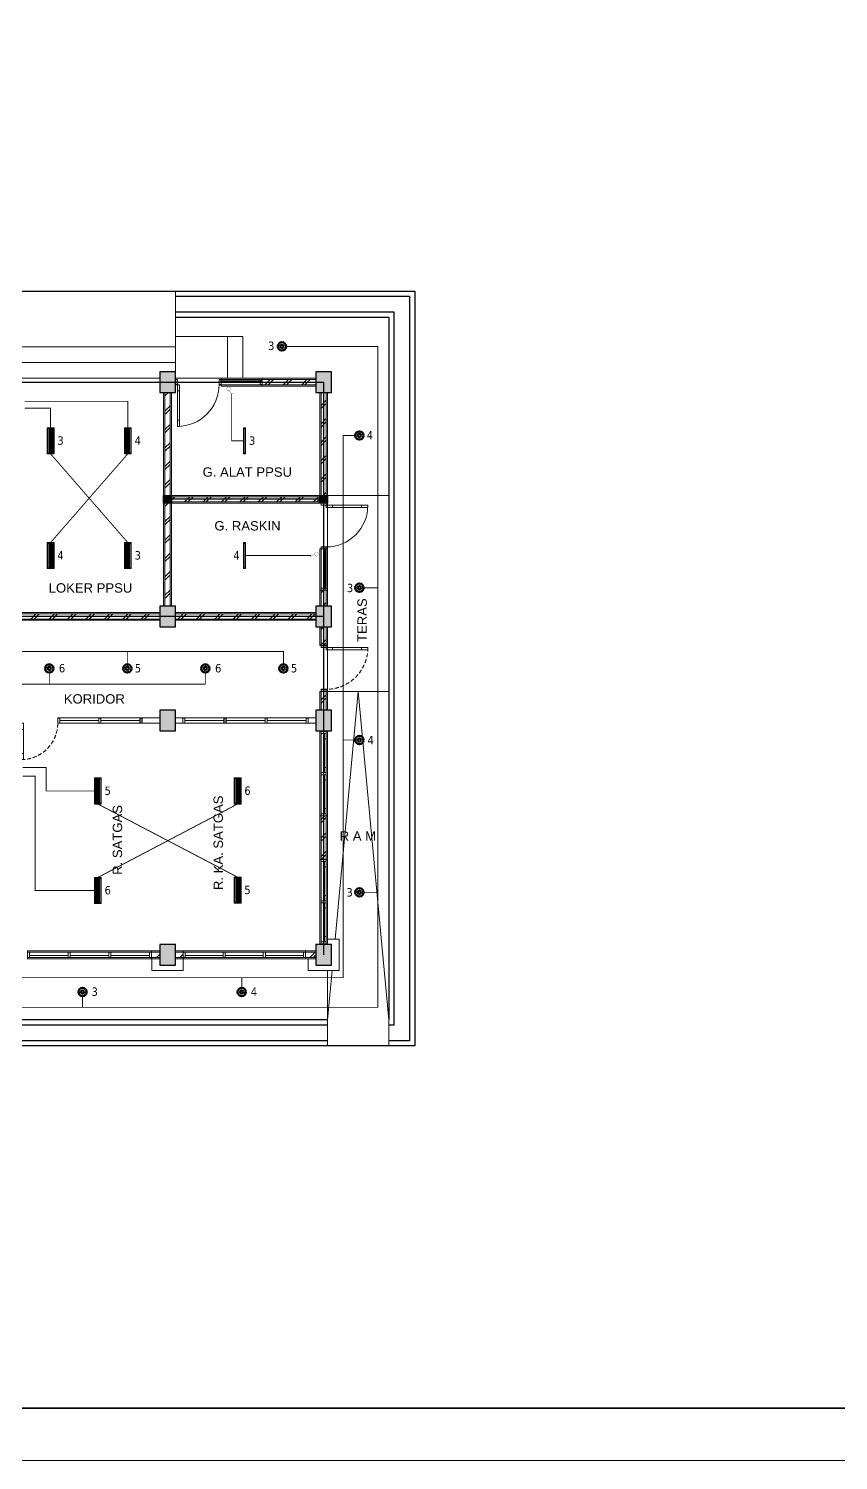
# Model space of a CAD drawing. Header units: millimetres. Extents: x -17012 to 17775, y -5570 to 5430.
# Drawn here: x -11824 to -8711, y -5570 to -70 of the extents above; entities that cross this region are included whole.
import ezdxf
from ezdxf.enums import TextEntityAlignment as Align

# ---------------------------------------------------------------- set-up
doc = ezdxf.new("R2010")
doc.units = ezdxf.units.MM
doc.linetypes.add('DASHED2', pattern=[0.375, 0.25, -0.125])
doc.linetypes.add('HIDDEN', pattern=[0.375, 0.25, -0.125])
for name, color, linetype, lineweight in [('ars', 11, 'Continuous', 5), ('dinding', 5, 'Continuous', 15), ('GRS KOP', 1, 'Continuous', 35), ('HACH', 252, 'Continuous', 0), ('kabel', 1, 'Continuous', 50), ('KOLOM', 1, 'Continuous', 30), ('kop', 7, 'Continuous', 20), ('kus', 63, 'Continuous', 15), ('KUSEN', 30, 'Continuous', 15), ('LAMPU-LISTRIK', 22, 'Continuous', 0), ('lan', 7, 'Continuous', 15), ('not', 7, 'Continuous', 20), ('Notasi', 2, 'Continuous', 20), ('PARTISI', 190, 'Continuous', 9), ('sol kol', 8, 'Continuous', 0)]:
    doc.layers.add(name, color=color, linetype=linetype, lineweight=lineweight)
doc.layers.add('as', color=1, linetype='Continuous', plot=False)
doc.layers.add('D1', color=1, linetype='Continuous')
doc.layers.add('potongan', color=210, linetype='Continuous')
doc.styles.add('BARU', font='complex.shx')
doc.styles.get("Standard").update_dxf_attribs({"font": 'arial.ttf'})
doc.styles.add('tahoma', font='tahoma.ttf')
pattern_1 = [(45, (-13189.706, -4278.213), (-35.35534, 35.35534), []), (45, (-13177.206, -4278.213), (-35.35534, 35.35534), [])]
pattern_2 = [(45, (-13389.706, -4278.213), (-35.35534, 35.35534), []), (45, (-13377.206, -4278.213), (-35.35534, 35.35534), [])]

# ---------------------------------------------------------------- blocks, each defined once
blk = doc.blocks.new('NOTASI RUANG')
at = {"layer": 'not'}
for height, p in [(0.26, (-0.011, 0.3)), (0.175, (-0.009, -0.017))]:
    blk.add_attdef('RUANG', text='', height=height, dxfattribs=at).set_placement(p, align=Align.MIDDLE_CENTER)
blk = doc.blocks.new('KP')
at = {"layer": 'KOLOM'}
blk.add_lwpolyline([(0.075, -0.075), (-0.075, -0.075), (-0.075, 0.075), (0.075, 0.075), (0.075, -0.075)], dxfattribs=at)
blk = doc.blocks.new('K1')
at = {"layer": 'KOLOM'}
blk.add_lwpolyline([(0.2, 0.15), (-0.2, 0.15), (-0.2, -0.15), (0.2, -0.15), (0.2, 0.15)], dxfattribs=at)
blk = doc.blocks.new('P 80')
at = {"linetype": 'HIDDEN', "ltscale": 0.3}
blk.add_lwpolyline([(-0.84, 0.1, -0.414214), (-0.04, 0.9, -1.303225)], format="xyb", dxfattribs=at)
for points in [[(-0.04, 0.9), (-0.08, 0.9), (-0.08, 0.78), (-0.04, 0.78)], [(-0.04, 0.78), (-0.08, 0.78), (-0.08, 0.22), (-0.04, 0.22)], [(-0.835, 0.06), (-0.84, 0.06), (-0.84, 0.061), (-0.84, 0.1), (-0.88, 0.1), (-0.88, 0), (-0.84, 0), (-0.84, 0.056), (-0.835, 0.058)], [(-0.842, 0.002), (-0.878, 0.002), (-0.878, 0.098), (-0.842, 0.098)], [(-0.04, 0.1), (-0.08, 0.1), (-0.08, 0.22), (-0.04, 0.22)], [(-0.045, 0.06), (-0.04, 0.06), (-0.04, 0.061), (-0.04, 0.1), (0, 0.1), (0, 0), (-0.04, 0), (-0.04, 0.056), (-0.045, 0.058)], [(-0.038, 0.002), (-0.002, 0.002), (-0.002, 0.098), (-0.038, 0.098)]]:
    blk.add_lwpolyline(points, close=True)
blk = doc.blocks.new('P 70')
at = {"linetype": 'HIDDEN', "ltscale": 0.3}
blk.add_lwpolyline([(-0.74, 0.1, -0.414214), (-0.04, 0.8, -1.303225)], format="xyb", dxfattribs=at)
for points in [[(-0.04, 0.8), (-0.08, 0.8), (-0.08, 0.68), (-0.04, 0.68)], [(-0.04, 0.68), (-0.08, 0.68), (-0.08, 0.22), (-0.04, 0.22)], [(-0.735, 0.06), (-0.74, 0.06), (-0.74, 0.061), (-0.74, 0.1), (-0.78, 0.1), (-0.78, 0), (-0.74, 0), (-0.74, 0.056), (-0.735, 0.058)], [(-0.742, 0.002), (-0.778, 0.002), (-0.778, 0.098), (-0.742, 0.098)], [(-0.04, 0.1), (-0.08, 0.1), (-0.08, 0.22), (-0.04, 0.22)], [(-0.045, 0.06), (-0.04, 0.06), (-0.04, 0.061), (-0.04, 0.1), (0, 0.1), (0, 0), (-0.04, 0), (-0.04, 0.056), (-0.045, 0.058)], [(-0.038, 0.002), (-0.002, 0.002), (-0.002, 0.098), (-0.038, 0.098)]]:
    blk.add_lwpolyline(points, close=True)
blk = doc.blocks.new('TL')
at = {"layer": 'LAMPU-LISTRIK', "color": 60, "ltscale": 2}
for p, q in [((2018540, -298573), (2018540, -298677)), ((2018540, -298573), (2018552, -298573)), ((2018552, -298573), (2018552, -298656)), ((2018563, -298601), (2018552, -298601)), ((2018563, -298604), (2018552, -298604)), ((2018563, -298622), (2018552, -298622)), ((2018563, -298624), (2018552, -298624)), ((2018563, -298597), (2018563, -298629)), ((2019512, -298590), (2018570, -298590)), ((2019512, -298635), (2018570, -298635)), ((2018572, -298590), (2018572, -298635)), ((2019511, -298590), (2019511, -298635)), ((2019519, -298597), (2019519, -298629)), ((2019519, -298601), (2019531, -298601)), ((2019519, -298604), (2019531, -298604)), ((2019519, -298622), (2019531, -298622)), ((2019519, -298624), (2019531, -298624)), ((2019542, -298573), (2019531, -298573)), ((2019531, -298573), (2019531, -298656)), ((2019542, -298573), (2019542, -298677)), ((2018552, -298656), (2018540, -298656)), ((2018540, -298677), (2018540, -298734)), ((2019542, -298677), (2018540, -298677)), ((2019542, -298688), (2018540, -298688)), ((2019542, -298723), (2018540, -298723)), ((2018540, -298838), (2018540, -298734)), ((2019542, -298734), (2018540, -298734)), ((2018552, -298755), (2018540, -298755)), ((2018540, -298838), (2018552, -298838)), ((2019538, -298656), (2018546, -298656)), ((2018552, -298838), (2018552, -298755)), ((2018563, -298787), (2018552, -298787)), ((2018563, -298790), (2018552, -298790)), ((2018563, -298807), (2018552, -298807)), ((2018563, -298810), (2018552, -298810)), ((2018563, -298814), (2018563, -298782)), ((2019512, -298776), (2018570, -298776)), ((2019512, -298821), (2018570, -298821)), ((2018572, -298821), (2018572, -298776)), ((2019511, -298821), (2019511, -298776)), ((2019519, -298814), (2019519, -298782)), ((2019519, -298787), (2019531, -298787)), ((2019519, -298790), (2019531, -298790)), ((2019519, -298807), (2019531, -298807)), ((2019519, -298810), (2019531, -298810)), ((2019531, -298656), (2019542, -298656)), ((2019531, -298838), (2019531, -298755)), ((2019531, -298755), (2019542, -298755)), ((2019542, -298838), (2019531, -298838)), ((2019542, -298677), (2019542, -298734)), ((2019542, -298838), (2019542, -298734))]:
    blk.add_line(p, q, dxfattribs=at)
at = {"layer": 'LAMPU-LISTRIK', "color": 60}
for p, q in [((2018552, -298573), (2019531, -298573)), ((2018552, -298755), (2019531, -298755)), ((2018552, -298838), (2019531, -298838))]:
    blk.add_line(p, q, dxfattribs=at)
at = {"layer": 'LAMPU-LISTRIK', "color": 60, "ltscale": 2}
for centre, start, end in [((2018570, -298597), 90, 180), ((2018570, -298629), 180, 270), ((2019512, -298597), 0, 90), ((2019512, -298629), 270, 0), ((2018570, -298782), 90, 180), ((2018570, -298814), 180, 270), ((2019512, -298782), 0, 90), ((2019512, -298814), 270, 0)]:
    blk.add_arc(centre, 6.78, start, end, dxfattribs=at)
blk = doc.blocks.new('RV2')
at = {"layer": 'kabel', "color": 2, "linetype": 'Continuous'}
for radius in [15.9, 6.34]:
    blk.add_circle((936836.5, 350587.4), radius, dxfattribs=at)
blk = doc.blocks.new('GEH')
at = {"layer": 'D1', "color": 60, "const_width": 8.16}
for points in [[(2070636, -300082), (2070659, -299965)], [(2070659, -299965), (2070712, -299965)]]:
    blk.add_lwpolyline(points, dxfattribs=at)
at = {"layer": 'D1', "color": 60, "const_width": 6.12}
for points in [[(2070579, -300138, -0.991808), (2070694, -300139)], [(2070579, -300139, 0.991808), (2070694, -300138)]]:
    blk.add_lwpolyline(points, format="xyb", dxfattribs=at)
blk = doc.blocks.new('RVG2E')
at = {"layer": 'LAMPU-LISTRIK', "color": 60, "ltscale": 2}
for p, q in [((916780.2, 336533.6), (916780.2, 336525.3)), ((916780.2, 336533.6), (916781.4, 336533.6)), ((916781.4, 336525.3), (916780.2, 336525.3)), ((916781.4, 336533.6), (916781.4, 336525.3)), ((916782.6, 336530.8), (916781.4, 336530.8)), ((916782.6, 336530.5), (916781.4, 336530.5)), ((916782.6, 336528.8), (916781.4, 336528.8)), ((916782.6, 336528.5), (916781.4, 336528.5)), ((916782.6, 336531.2), (916782.6, 336528.1)), ((916783.2, 336531.9), (916877.4, 336531.9)), ((916783.2, 336527.4), (916877.4, 336527.4)), ((916783.4, 336531.9), (916783.4, 336527.4)), ((916877.3, 336531.9), (916877.3, 336527.4)), ((916878.1, 336531.2), (916878.1, 336528.1)), ((916878.1, 336530.8), (916879.3, 336530.8)), ((916878.1, 336530.5), (916879.3, 336530.5)), ((916878.1, 336528.8), (916879.3, 336528.8)), ((916878.1, 336528.5), (916879.3, 336528.5)), ((916879.3, 336533.6), (916879.3, 336525.3)), ((916880.4, 336533.6), (916879.3, 336533.6)), ((916879.3, 336525.3), (916880.4, 336525.3)), ((916880.4, 336533.6), (916880.4, 336525.3))]:
    blk.add_line(p, q, dxfattribs=at)
at = {"layer": 'LAMPU-LISTRIK', "color": 60}
for p, q in [((916879.3, 336533.6), (916781.4, 336533.6)), ((916879.3, 336525.3), (916781.4, 336525.3))]:
    blk.add_line(p, q, dxfattribs=at)
at = {"layer": 'LAMPU-LISTRIK', "color": 60, "ltscale": 2}
for centre, major_axis, start_param, end_param in [((916783.2, 336531.2), (-0.479, 0.479), -0.785398, 0.785398), ((916783.2, 336528.1), (-0.479, 0.479), 0.785398, 2.356194), ((916877.4, 336531.2), (0.479, 0.479), 5.497787, 7.068583), ((916877.4, 336528.1), (0.479, 0.479), 3.926991, 5.497787)]:
    blk.add_ellipse(centre, major_axis=major_axis, ratio=1, start_param=start_param, end_param=end_param, dxfattribs=at)
blk = doc.blocks.new('kop')
at = {"layer": 'GRS KOP'}
blk.add_lwpolyline([(1, 54), (83, 54), (83, 1), (1, 1)], close=True, dxfattribs=at)
at = {"layer": 'kop', "color": 7}
blk.add_line((0, 0), (84, 0), dxfattribs=at)
at = {"layer": 'kop', "style": 'BARU', "flags": 4}
for p, height in [((73.8, 5.4), 0.35), ((80.303, 5.382), 0.25), ((73.8, 4.9), 0.35), ((80.303, 4.882), 0.25), ((73.8, 4.4), 0.35), ((80.303, 4.382), 0.25)]:
    blk.add_attdef('-', p, '', height=height, dxfattribs=at)
at = {"layer": 'kop', "flags": 4}
for tag, p in [('AR-00', (78.057, 2.648)), ('00', (81.238, 2.647))]:
    blk.add_attdef(tag, text='', height=0.35, dxfattribs=at).set_placement(p, align=Align.MIDDLE)

msp = doc.modelspace()

# ---------------------------------------------------------------- hatches: boundary and pattern name
at = {"layer": 'ars'}
h = msp.add_hatch(dxfattribs=at)
h.set_pattern_fill('TEMBOK', color=256, scale=50)
h.set_pattern_definition(pattern_1)
h.paths.add_polyline_path([(-10719.7, -1438.2), (-10925.7, -1438.2), (-10925.7, -1418.2), (-10719.7, -1418.2)])
h = msp.add_hatch(dxfattribs=at)
h.set_pattern_fill('TEMBOK', color=256, scale=50)
h.set_pattern_definition(pattern_1)
h.paths.add_polyline_path([(-11279.7, -2288.2), (-11279.7, -1468.2), (-11299.7, -1468.2), (-11299.7, -2288.2)])
h = msp.add_hatch(dxfattribs=at)
h.set_pattern_fill('TEMBOK', color=256, scale=50)
h.set_pattern_definition(pattern_2)
h.paths.add_polyline_path([(-10679.7, -1468.2), (-10679.7, -1863.2), (-10699.7, -1863.2), (-10699.7, -1468.2)])
h = msp.add_hatch(dxfattribs=at)
h.set_pattern_fill('TEMBOK', color=256, scale=50)
h.set_pattern_definition(pattern_1)
h.paths.add_polyline_path([(-10704.7, -1868.2), (-11274.7, -1868.2), (-11274.7, -1888.2), (-10704.7, -1888.2)])
h = msp.add_hatch(dxfattribs=at)
h.set_pattern_fill('TEMBOK', color=256, scale=50)
h.set_pattern_definition(pattern_2)
h.paths.add_polyline_path([(-10679.7, -2227.2), (-10679.7, -2288.2), (-10699.7, -2288.2), (-10699.7, -2227.2)])
h = msp.add_hatch(dxfattribs=at)
h.set_pattern_fill('TEMBOK', color=256, scale=50)
h.set_pattern_definition(pattern_1)
h.paths.add_polyline_path([(-11319.7, -2338.2), (-11859.7, -2338.2), (-11859.7, -2318.2), (-11319.7, -2318.2)])
h = msp.add_hatch(dxfattribs=at)
h.set_pattern_fill('TEMBOK', color=256, scale=50)
h.set_pattern_definition(pattern_1)
h.paths.add_polyline_path([(-10719.7, -2318.2), (-11259.7, -2318.2), (-11259.7, -2338.2), (-10719.7, -2338.2)])
h = msp.add_hatch(dxfattribs=at)
h.set_pattern_fill('TEMBOK', color=256, scale=50)
h.set_pattern_definition(pattern_2)
h.paths.add_polyline_path([(-10699.7, -2440.2), (-10699.7, -2368.2), (-10679.7, -2368.2), (-10679.7, -2440.2)])
h = msp.add_hatch(dxfattribs=at)
h.set_pattern_fill('TEMBOK', color=256, scale=50)
h.set_pattern_definition(pattern_2)
h.paths.add_polyline_path([(-10699.7, -2616.2), (-10699.7, -2688.2), (-10679.7, -2688.2), (-10679.7, -2616.2)])
h = msp.add_hatch(dxfattribs=at)
h.set_pattern_fill('TEMBOK', color=256, scale=50)
h.set_pattern_definition([(45, (-11189.706, -3952.213), (-35.3553, 35.3553), []), (45, (-11177.206, -3952.213), (-35.3553, 35.3553), [])])
h.paths.add_polyline_path([(-10679.7, -3094.2), (-10679.7, -3262.2), (-10699.7, -3262.2), (-10699.7, -3094.2)])
h = msp.add_hatch(dxfattribs=at)
h.set_pattern_fill('TEMBOK', color=256, scale=50)
h.set_pattern_definition([(45, (-12203.294, -3943.213), (-35.3553, 35.3553), []), (45, (-12190.794, -3943.213), (-35.3553, 35.3553), [])])
h.paths.add_polyline_path([(-11319.7, -3618.2), (-11349.7, -3618.2), (-11349.7, -3638.2), (-11319.7, -3638.2)])
h = msp.add_hatch(dxfattribs=at)
h.set_pattern_fill('TEMBOK', color=256, scale=50)
h.set_pattern_definition([(45, (-12113.294, -3943.213), (-35.3553, 35.3553), []), (45, (-12100.794, -3943.213), (-35.3553, 35.3553), [])])
h.paths.add_polyline_path([(-11229.7, -3618.2), (-11259.7, -3618.2), (-11259.7, -3638.2), (-11229.7, -3638.2)])
h = msp.add_hatch(dxfattribs=at)
h.set_pattern_fill('TEMBOK', color=256, scale=50)
h.set_pattern_definition([(45, (-11613.294, -3943.213), (-35.3553, 35.3553), []), (45, (-11600.794, -3943.213), (-35.3553, 35.3553), [])])
h.paths.add_polyline_path([(-10719.7, -3618.2), (-10759.7, -3618.2), (-10759.7, -3638.2), (-10719.7, -3638.2)])
at = {"layer": 'sol kol'}
for points in [[(-11319.7, -1388.2), (-11319.7, -1468.2), (-11259.7, -1468.2), (-11259.7, -1388.2)], [(-10719.7, -1388.2), (-10719.7, -1468.2), (-10659.7, -1468.2), (-10659.7, -1388.2)], [(-11304.7, -1863.2), (-11274.7, -1863.2), (-11274.7, -1893.2), (-11304.7, -1893.2)], [(-10704.7, -1863.2), (-10674.7, -1863.2), (-10674.7, -1893.2), (-10704.7, -1893.2)], [(-11319.7, -2288.2), (-11319.7, -2368.2), (-11259.7, -2368.2), (-11259.7, -2288.2)], [(-10719.7, -2288.2), (-10719.7, -2368.2), (-10659.7, -2368.2), (-10659.7, -2288.2)], [(-11319.7, -2688.2), (-11319.7, -2768.2), (-11259.7, -2768.2), (-11259.7, -2688.2)], [(-10719.7, -2688.2), (-10719.7, -2768.2), (-10659.7, -2768.2), (-10659.7, -2688.2)], [(-11319.7, -3588.2), (-11319.7, -3668.2), (-11259.7, -3668.2), (-11259.7, -3588.2)], [(-10719.7, -3588.2), (-10719.7, -3668.2), (-10659.7, -3668.2), (-10659.7, -3588.2)]]:
    msp.add_hatch(color=256, dxfattribs=at).paths.add_polyline_path(points)

# ---------------------------------------------------------------- linework, layer by layer
for p, q in [((-15639.7, -1078.2), (-10339.7, -1078.2)), ((-11259.7, -1098.2), (-10359.7, -1098.2)), ((-10359.7, -1098.2), (-10359.7, -3958.2)), ((-10339.7, -1078.2), (-10339.7, -3978.2)), ((-11259.7, -1158.2), (-10419.7, -1158.2)), ((-11259.7, -1178.2), (-10439.7, -1178.2)), ((-10439.7, -1178.2), (-10439.7, -3878.2)), ((-10419.7, -1158.2), (-10419.7, -3898.2)), ((-10674.7, -3878.2), (-12439.7, -3878.2)), ((-10674.7, -3898.2), (-12419.7, -3898.2)), ((-10419.7, -3898.2), (-10439.7, -3898.2)), ((-10674.7, -3958.2), (-12359.7, -3958.2)), ((-10359.7, -3958.2), (-10439.7, -3958.2)), ((-10339.7, -3978.2), (-12339.7, -3978.2))]:
    msp.add_line(p, q)
at = {"layer": 'ars'}
for points in [[(-10719.7, -1438.2), (-10925.7, -1438.2), (-10925.7, -1418.2), (-10719.7, -1418.2)], [(-11279.7, -2288.2), (-11279.7, -1468.2), (-11299.7, -1468.2), (-11299.7, -2288.2)], [(-10679.7, -1468.2), (-10679.7, -1863.2), (-10699.7, -1863.2), (-10699.7, -1468.2)], [(-10704.7, -1868.2), (-11274.7, -1868.2), (-11274.7, -1888.2), (-10704.7, -1888.2)], [(-10679.7, -2227.2), (-10679.7, -2288.2), (-10699.7, -2288.2), (-10699.7, -2227.2)], [(-11319.7, -2338.2), (-11859.7, -2338.2), (-11859.7, -2318.2), (-11319.7, -2318.2)], [(-10719.7, -2318.2), (-11259.7, -2318.2), (-11259.7, -2338.2), (-10719.7, -2338.2)], [(-10699.7, -2440.2), (-10699.7, -2368.2), (-10679.7, -2368.2), (-10679.7, -2440.2)], [(-10699.7, -2616.2), (-10699.7, -2688.2), (-10679.7, -2688.2), (-10679.7, -2616.2)], [(-10679.7, -3094.2), (-10679.7, -3262.2), (-10699.7, -3262.2), (-10699.7, -3094.2)], [(-11319.7, -3618.2), (-11351.7, -3618.2), (-11351.7, -3638.2), (-11319.7, -3638.2)], [(-11229.7, -3618.2), (-11259.7, -3618.2), (-11259.7, -3638.2), (-11229.7, -3638.2)], [(-10719.7, -3618.2), (-10759.7, -3618.2), (-10759.7, -3638.2), (-10719.7, -3638.2)]]:
    msp.add_lwpolyline(points, close=True, dxfattribs=at)
at = {"layer": 'as'}
for points in [[(-11889.7, -1428.2), (-10689.7, -1428.2), (-10689.7, -3628.2)], [(-10689.7, -1878.2), (-11289.7, -1878.2)], [(-10689.7, -2328.2), (-11889.7, -2328.2)]]:
    msp.add_lwpolyline(points, dxfattribs=at)
at = {"layer": 'dinding'}
for points in [[(-10719.7, -1443.2), (-10925.7, -1443.2), (-10925.7, -1413.2), (-10719.7, -1413.2)], [(-11274.7, -2288.2), (-11274.7, -1468.2), (-11304.7, -1468.2), (-11304.7, -2288.2)], [(-10674.7, -1468.2), (-10674.7, -1863.2), (-10704.7, -1863.2), (-10704.7, -1468.2)], [(-10704.7, -1863.2), (-11274.7, -1863.2), (-11274.7, -1893.2), (-10704.7, -1893.2)], [(-10674.7, -2227.2), (-10674.7, -2288.2), (-10704.7, -2288.2), (-10704.7, -2227.2)], [(-11319.7, -2343.2), (-11859.7, -2343.2), (-11859.7, -2313.2), (-11319.7, -2313.2)], [(-10719.7, -2313.2), (-11259.7, -2313.2), (-11259.7, -2343.2), (-10719.7, -2343.2)], [(-10704.7, -2440.2), (-10704.7, -2368.2), (-10674.7, -2368.2), (-10674.7, -2440.2)], [(-10704.7, -2616.2), (-10704.7, -2688.2), (-10674.7, -2688.2), (-10674.7, -2616.2)], [(-10674.7, -3094.2), (-10674.7, -3262.2), (-10704.7, -3262.2), (-10704.7, -3094.2)], [(-11319.7, -3613.2), (-11351.7, -3613.2), (-11351.7, -3643.2), (-11319.7, -3643.2)], [(-11229.7, -3613.2), (-11259.7, -3613.2), (-11259.7, -3643.2), (-11229.7, -3643.2)], [(-10719.7, -3613.2), (-10759.7, -3613.2), (-10759.7, -3643.2), (-10719.7, -3643.2)]]:
    msp.add_lwpolyline(points, close=True, dxfattribs=at)
at = {"layer": 'HACH', "color": 6, "linetype": 'DASHED2', "ltscale": 90, "const_width": 3.5}
for points in [[(-13441.9, -3328.2), (-13389.8, -3328.2, -0.414214), (-13388.8, -3329.2), (-13388.8, -4148.2, 0.414214), (-13387.8, -4149.2), (-12546.3, -4149.2, 0.414214), (-12545.3, -4148.2), (-12545.3, -3830.8, -0.414214), (-12544.3, -3829.8), (-10481.4, -3829.8), (-10481.4, -1292.2, 0.414214), (-10482.4, -1291.2), (-10834.1, -1291.2)], [(-10568, -1633.2), (-10614.8, -1633.2), (-10614.8, -3715.9), (-12566.1, -3715.9, 0.414214), (-12567.1, -3716.9), (-12567.1, -3964.2), (-13372.1, -3964.2, -0.414214), (-13373.1, -3963.2), (-13373.1, -3316.8, 0.414214), (-13374.1, -3315.8), (-13441.9, -3315.8)], [(-13441.9, -3240.9), (-13353.5, -3240.9, 0.414214), (-13352.5, -3239.9), (-13352.5, -2464.3, -0.414214), (-13351.5, -2463.3), (-10843.8, -2463.3), (-10843.8, -2512.3)], [(-11144.3, -2544.1), (-11144.3, -2588.5), (-13338.2, -2588.5, 0.414214), (-13339.2, -2589.5), (-13339.2, -3253.9), (-13441.9, -3253.9)]]:
    msp.add_lwpolyline(points, format="xyb", dxfattribs=at)
for points in [[(-11043.4, -1473.6), (-11043.4, -1653.6), (-10997.8, -1653.6)], [(-11839.4, -1502), (-11442.5, -1502), (-11442.5, -1603.6)], [(-11839.4, -1527.9), (-11739.3, -1527.9), (-11739.3, -1603.6)], [(-11739.3, -1703.7), (-11442.5, -2044.4)], [(-11739.3, -2044.4), (-11442.5, -1703.7)], [(-10989.5, -2094.5), (-10739.3, -2094.5)], [(-10536.2, -2218.2), (-10481.4, -2218.2)], [(-11444.4, -2512.3), (-11444.4, -2463.3)], [(-11744.1, -2544.1), (-11744.1, -2588.5)], [(-10568, -2803.1), (-10614.8, -2803.1)], [(-11846.6, -2908.6), (-11756.5, -2908.6), (-11756.5, -2998.8), (-11571, -2998.8)], [(-11846.6, -2941.6), (-11798.6, -2941.6), (-11798.6, -3381.1), (-11571, -3381.1)], [(-11557.7, -3048.9), (-11020.5, -3329.8)], [(-11020.5, -3048.9), (-11557.7, -3331)], [(-10536.2, -3388.1), (-10481.4, -3388.1)], [(-11004.3, -3755.1), (-11004.3, -3715.9)], [(-11616.5, -3786.9), (-11616.5, -3829.8)]]:
    msp.add_lwpolyline(points, dxfattribs=at)
at = {"layer": 'kus'}
for p, q in [((-10933.7, -1418.2), (-11083.7, -1418.2)), ((-10933.7, -1422.6), (-10933.7, -1418.2)), ((-10933.7, -1418.2), (-10925.7, -1418.2)), ((-10933.4, -1422.6), (-10933.7, -1422.6)), ((-10933.7, -1438.2), (-10933.7, -1424.8)), ((-10933.7, -1424.8), (-10933.4, -1424.8)), ((-10933.4, -1423.1), (-10933.4, -1422.6)), ((-10933.1, -1423.1), (-10933.4, -1423.1)), ((-10933.4, -1424.8), (-10933.4, -1424.3)), ((-10933.4, -1424.3), (-10933.1, -1424.3)), ((-10933.3, -1418.6), (-10926.1, -1418.6)), ((-10933.3, -1422.2), (-10933.3, -1418.6)), ((-10930.3, -1422.2), (-10933.3, -1422.2)), ((-10933.3, -1437.8), (-10933.3, -1425.2)), ((-10933.3, -1425.2), (-10930.3, -1425.2)), ((-10932.7, -1422.6), (-10933.1, -1423.1)), ((-10933.1, -1424.3), (-10932.7, -1424.8)), ((-10930.7, -1422.6), (-10932.7, -1422.6)), ((-10932.7, -1424.8), (-10930.7, -1424.8)), ((-10930.7, -1424.8), (-10930.7, -1422.6)), ((-10930.3, -1425.2), (-10930.3, -1422.2)), ((-10926.1, -1418.6), (-10926.1, -1437.8)), ((-10933.7, -1438.2), (-11083.7, -1438.2)), ((-10925.7, -1438.2), (-10933.7, -1438.2)), ((-10926.1, -1437.8), (-10933.3, -1437.8)), ((-10699.7, -2219.2), (-10699.7, -2069.2)), ((-10679.7, -2219.2), (-10679.7, -2069.2)), ((-11553.7, -2718.2), (-11703.7, -2718.2)), ((-11553.7, -2738.2), (-11703.7, -2738.2)), ((-11395.7, -2718.2), (-11545.7, -2718.2)), ((-11395.7, -2738.2), (-11545.7, -2738.2)), ((-11222.7, -2718.2), (-11072.7, -2718.2)), ((-11222.7, -2738.2), (-11072.7, -2738.2)), ((-11064.7, -2718.2), (-10914.7, -2718.2)), ((-11064.7, -2738.2), (-10914.7, -2738.2)), ((-10906.7, -2718.2), (-10756.7, -2718.2)), ((-10906.7, -2738.2), (-10756.7, -2738.2)), ((-10699.7, -2928.2), (-10699.7, -2778.2)), ((-10686.7, -2928.2), (-10686.7, -2778.2)), ((-10686.7, -2798.2), (-10679.7, -2798.2)), ((-10679.7, -2928.2), (-10679.7, -2778.2)), ((-10686.7, -2908.2), (-10679.7, -2908.2)), ((-10699.7, -3086.2), (-10699.7, -2936.2)), ((-10686.7, -3086.2), (-10686.7, -2936.2)), ((-10686.7, -2956.2), (-10679.7, -2956.2)), ((-10679.7, -3086.2), (-10679.7, -2936.2)), ((-10686.7, -3066.2), (-10679.7, -3066.2)), ((-10699.7, -3270.2), (-10699.7, -3420.2)), ((-10686.7, -3270.2), (-10686.7, -3420.2)), ((-10686.7, -3290.2), (-10679.7, -3290.2)), ((-10679.7, -3270.2), (-10679.7, -3420.2)), ((-10686.7, -3400.2), (-10679.7, -3400.2)), ((-10699.7, -3428.2), (-10699.7, -3578.2)), ((-10686.7, -3428.2), (-10686.7, -3578.2)), ((-10686.7, -3448.2), (-10679.7, -3448.2)), ((-10679.7, -3428.2), (-10679.7, -3578.2)), ((-10686.7, -3558.2), (-10679.7, -3558.2)), ((-11075.7, -3618.2), (-11221.7, -3618.2)), ((-10921.7, -3618.2), (-11067.7, -3618.2)), ((-10767.7, -3618.2), (-10913.7, -3618.2)), ((-11671.7, -3631.2), (-11819.7, -3631.2)), ((-11515.7, -3631.2), (-11663.7, -3631.2)), ((-11359.7, -3631.2), (-11507.7, -3631.2)), ((-11075.7, -3631.2), (-11221.7, -3631.2)), ((-11075.7, -3638.2), (-11221.7, -3638.2)), ((-10921.7, -3638.2), (-11067.7, -3638.2)), ((-10767.7, -3638.2), (-10913.7, -3638.2))]:
    msp.add_line(p, q, dxfattribs=at)
at = {"layer": 'kus', "linetype": 'HIDDEN'}
for p, q in [((-11553.7, -2728.2), (-11703.7, -2728.2)), ((-11395.7, -2728.2), (-11545.7, -2728.2)), ((-11222.7, -2728.2), (-11072.7, -2728.2)), ((-11064.7, -2728.2), (-10914.7, -2728.2)), ((-10906.7, -2728.2), (-10756.7, -2728.2)), ((-10921.7, -3631.2), (-11067.7, -3631.2)), ((-10767.7, -3631.2), (-10913.7, -3631.2))]:
    msp.add_line(p, q, dxfattribs=at)
at = {"layer": 'kus'}
for points in [[(-11250.7, -1430.2), (-11251.7, -1430.2), (-11251.7, -1430.5), (-11251.7, -1438.2), (-11259.7, -1438.2), (-11259.7, -1418.2), (-11251.7, -1418.2), (-11251.7, -1429.5), (-11250.7, -1429.9)], [(-11252.1, -1418.6), (-11259.3, -1418.6), (-11259.3, -1437.8), (-11252.1, -1437.8)], [(-11092.7, -1430.2), (-11091.7, -1430.2), (-11091.7, -1430.5), (-11091.7, -1438.2), (-11083.7, -1438.2), (-11083.7, -1418.2), (-11091.7, -1418.2), (-11091.7, -1429.5), (-11092.7, -1429.9)], [(-11091.3, -1418.6), (-11084.1, -1418.6), (-11084.1, -1437.8), (-11091.3, -1437.8)], [(-10930.7, -1422.7), (-10930.7, -1424.7), (-11085.7, -1424.7), (-11085.7, -1422.7)], [(-11251.7, -1438.2), (-11243.7, -1438.2), (-11243.7, -1462.2), (-11251.7, -1462.2)], [(-11251.7, -1574.2), (-11243.7, -1574.2), (-11243.7, -1462.2), (-11251.7, -1462.2)], [(-11251.7, -1598.2), (-11243.7, -1598.2), (-11243.7, -1574.2), (-11251.7, -1574.2)], [(-10687.7, -1902.2), (-10687.7, -1901.2), (-10687.4, -1901.2), (-10679.7, -1901.2), (-10679.7, -1893.2), (-10699.7, -1893.2), (-10699.7, -1901.2), (-10688.4, -1901.2), (-10688.1, -1902.2)], [(-10699.3, -1900.8), (-10699.3, -1893.6), (-10680.1, -1893.6), (-10680.1, -1900.8)], [(-10679.7, -1901.2), (-10679.7, -1909.2), (-10655.7, -1909.2), (-10655.7, -1901.2)], [(-10543.7, -1901.2), (-10543.7, -1909.2), (-10655.7, -1909.2), (-10655.7, -1901.2)], [(-10519.7, -1901.2), (-10519.7, -1909.2), (-10543.7, -1909.2), (-10543.7, -1901.2)], [(-10687.7, -2060.2), (-10687.7, -2061.2), (-10687.4, -2061.2), (-10679.7, -2061.2), (-10679.7, -2069.2), (-10699.7, -2069.2), (-10699.7, -2061.2), (-10688.4, -2061.2), (-10688.1, -2060.2)], [(-10699.3, -2061.6), (-10699.3, -2068.8), (-10680.1, -2068.8), (-10680.1, -2061.6)], [(-10684.2, -2222.2), (-10686.2, -2222.2), (-10686.2, -2067.2), (-10684.2, -2067.2)], [(-11553.7, -2738.2), (-11545.7, -2738.2), (-11545.7, -2718.2), (-11553.7, -2718.2)], [(-11553.3, -2737.8), (-11546.1, -2737.8), (-11546.1, -2718.6), (-11553.3, -2718.6)], [(-11395.7, -2738.2), (-11387.7, -2738.2), (-11387.7, -2718.2), (-11395.7, -2718.2)], [(-11395.3, -2737.8), (-11388.1, -2737.8), (-11388.1, -2718.6), (-11395.3, -2718.6)], [(-11222.7, -2738.2), (-11230.7, -2738.2), (-11230.7, -2718.2), (-11222.7, -2718.2)], [(-11223.1, -2737.8), (-11230.3, -2737.8), (-11230.3, -2718.6), (-11223.1, -2718.6)], [(-11064.7, -2738.2), (-11072.7, -2738.2), (-11072.7, -2718.2), (-11064.7, -2718.2)], [(-11065.1, -2737.8), (-11072.3, -2737.8), (-11072.3, -2718.6), (-11065.1, -2718.6)], [(-10906.7, -2738.2), (-10914.7, -2738.2), (-10914.7, -2718.2), (-10906.7, -2718.2)], [(-10907.1, -2737.8), (-10914.3, -2737.8), (-10914.3, -2718.6), (-10907.1, -2718.6)], [(-10748.7, -2738.2), (-10756.7, -2738.2), (-10756.7, -2718.2), (-10748.7, -2718.2)], [(-10749.1, -2737.8), (-10756.3, -2737.8), (-10756.3, -2718.6), (-10749.1, -2718.6)], [(-10679.7, -2778.2), (-10679.7, -2770.2), (-10699.7, -2770.2), (-10699.7, -2778.2)], [(-10679.7, -2936.2), (-10679.7, -2928.2), (-10699.7, -2928.2), (-10699.7, -2936.2)], [(-10679.7, -3094.2), (-10679.7, -3086.2), (-10699.7, -3086.2), (-10699.7, -3094.2)], [(-10679.7, -3262.2), (-10679.7, -3270.2), (-10699.7, -3270.2), (-10699.7, -3262.2)], [(-10679.7, -3420.2), (-10679.7, -3428.2), (-10699.7, -3428.2), (-10699.7, -3420.2)], [(-11819.7, -3638.2), (-11827.7, -3638.2), (-11827.7, -3618.2), (-11819.7, -3618.2)], [(-11819.7, -3618.2), (-11359.7, -3618.2), (-11359.7, -3638.2), (-11819.7, -3638.2)], [(-11663.7, -3638.2), (-11671.7, -3638.2), (-11671.7, -3618.2), (-11663.7, -3618.2)], [(-11507.7, -3638.2), (-11515.7, -3638.2), (-11515.7, -3618.2), (-11507.7, -3618.2)], [(-11351.7, -3638.2), (-11359.7, -3638.2), (-11359.7, -3618.2), (-11351.7, -3618.2)], [(-11221.7, -3638.2), (-11229.7, -3638.2), (-11229.7, -3618.2), (-11221.7, -3618.2)], [(-11067.7, -3638.2), (-11075.7, -3638.2), (-11075.7, -3618.2), (-11067.7, -3618.2)], [(-10913.7, -3638.2), (-10921.7, -3638.2), (-10921.7, -3618.2), (-10913.7, -3618.2)], [(-10759.7, -3638.2), (-10767.7, -3638.2), (-10767.7, -3618.2), (-10759.7, -3618.2)], [(-10679.7, -3578.2), (-10679.7, -3586.2), (-10699.7, -3586.2), (-10699.7, -3578.2)]]:
    msp.add_lwpolyline(points, close=True, dxfattribs=at)
for points in [[(-11091.7, -1438.2, -0.414214), (-11251.7, -1598.2, -1.303225)], [(-10679.7, -2061.2, 0.414214), (-10519.7, -1901.2, 1.303225)]]:
    msp.add_lwpolyline(points, format="xyb", dxfattribs=at)
at = {"layer": 'KUSEN'}
for p, q in [((-10925.7, -1418.2), (-10925.7, -1429.5)), ((-10925.7, -1429.5), (-10925.7, -1429.9)), ((-10925.7, -1429.9), (-10925.7, -1430.2)), ((-10925.7, -1430.2), (-10925.7, -1438.2)), ((-10699.7, -2227.2), (-10699.7, -2219.2)), ((-10699.7, -2219.2), (-10686.3, -2219.2)), ((-10691.7, -2227.2), (-10699.7, -2227.2)), ((-10699.3, -2226.8), (-10699.3, -2219.6)), ((-10699.3, -2219.6), (-10686.7, -2219.6)), ((-10680.1, -2226.8), (-10699.3, -2226.8)), ((-10691.4, -2227.2), (-10691.7, -2227.2)), ((-10691, -2227.2), (-10691.4, -2227.2)), ((-10679.7, -2227.2), (-10691, -2227.2)), ((-10686.7, -2219.6), (-10686.7, -2222.6)), ((-10686.7, -2222.6), (-10683.7, -2222.6)), ((-10686.3, -2219.2), (-10686.3, -2219.5)), ((-10686.3, -2219.5), (-10685.8, -2219.5)), ((-10685.8, -2219.9), (-10686.3, -2220.2)), ((-10686.3, -2220.2), (-10686.3, -2222.2)), ((-10686.3, -2222.2), (-10684.1, -2222.2)), ((-10685.8, -2219.5), (-10685.8, -2219.9)), ((-10684.6, -2219.9), (-10684.6, -2219.5)), ((-10684.6, -2219.5), (-10684.1, -2219.5)), ((-10684.1, -2220.2), (-10684.6, -2219.9)), ((-10684.1, -2219.5), (-10684.1, -2219.2)), ((-10684.1, -2219.2), (-10679.7, -2219.2)), ((-10684.1, -2222.2), (-10684.1, -2220.2)), ((-10683.7, -2222.6), (-10683.7, -2219.6)), ((-10683.7, -2219.6), (-10680.1, -2219.6)), ((-10680.1, -2219.6), (-10680.1, -2226.8)), ((-10679.7, -2219.2), (-10679.7, -2227.2))]:
    msp.add_line(p, q, dxfattribs=at)
at = {"layer": 'lan'}
for p, q in [((-11259.7, -1233.2), (-11259.7, -1078.2)), ((-11259.7, -1388.2), (-11259.7, -1233.2)), ((-10999.7, -1253.2), (-11259.7, -1253.2)), ((-11059.7, -1413.2), (-11059.7, -1253.2)), ((-10999.7, -1413.2), (-10999.7, -1253.2)), ((-11859.7, -1293.2), (-11259.7, -1293.2)), ((-11859.7, -1353.2), (-11259.7, -1353.2)), ((-11859.7, -1413.2), (-11319.7, -1413.2)), ((-11083.7, -1413.2), (-11259.7, -1413.2)), ((-10674.7, -1863.2), (-10439.7, -1863.2)), ((-10674.7, -2069.2), (-10674.7, -1893.2)), ((-10674.7, -2616.2), (-10674.7, -2440.2)), ((-10674.7, -2616.2), (-10439.7, -2616.2)), ((-10645.8, -3568.2), (-10557.2, -2616.2)), ((-10439.7, -3878.2), (-10557.2, -2616.2)), ((-10629.7, -3568.2), (-10674.7, -3568.2)), ((-10629.7, -3568.2), (-10629.7, -3688.2)), ((-11349.7, -3643.2), (-11349.7, -3688.2)), ((-11229.7, -3643.2), (-11229.7, -3688.2)), ((-10749.7, -3643.2), (-10749.7, -3688.2)), ((-11229.7, -3688.2), (-11349.7, -3688.2)), ((-10629.7, -3688.2), (-10749.7, -3688.2)), ((-10674.7, -3878.2), (-10657, -3688.2)), ((-10674.7, -3688.2), (-10674.7, -3978.2)), ((-10439.7, -3878.2), (-10439.7, -3978.2))]:
    msp.add_line(p, q, dxfattribs=at)
for points in [[(-10925.7, -1413.2), (-11083.7, -1413.2), (-11083.7, -1443.2), (-10925.7, -1443.2)], [(-10674.7, -2227.2), (-10674.7, -2069.2), (-10704.7, -2069.2), (-10704.7, -2227.2)], [(-10674.7, -2768.2), (-10674.7, -3094.2), (-10704.7, -3094.2), (-10704.7, -2768.2)], [(-10674.7, -3262.2), (-10674.7, -3588.2), (-10704.7, -3588.2), (-10704.7, -3262.2)], [(-11827.7, -3613.2), (-11351.7, -3613.2), (-11351.7, -3643.2), (-11827.7, -3643.2)], [(-11229.7, -3613.2), (-10759.7, -3613.2), (-10759.7, -3643.2), (-11229.7, -3643.2)]]:
    msp.add_lwpolyline(points, close=True, dxfattribs=at)
at = {"layer": 'PARTISI'}
for points in [[(-11387.7, -2718.2), (-11319.7, -2718.2), (-11319.7, -2738.2), (-11387.7, -2738.2)], [(-11259.7, -2718.2), (-11230.7, -2718.2), (-11230.7, -2738.2), (-11259.7, -2738.2)], [(-10748.7, -2718.2), (-10719.7, -2718.2), (-10719.7, -2738.2), (-10748.7, -2738.2)]]:
    msp.add_lwpolyline(points, close=True, dxfattribs=at)

# ---------------------------------------------------------------- block references
ref = msp.add_blockref('NOTASI RUANG', (-10981.4, -1819.1), dxfattribs=dict(xscale=151.7750944366908, yscale=151.7750944366911, zscale=151.775094436689))
ref.add_attrib('RUANG', 'G. ALAT PPSU', dxfattribs={"layer": 'not', "height": 36}).set_placement((-10983.1, -1773.6), align=Align.MIDDLE_CENTER)
ref = msp.add_blockref('NOTASI RUANG', (-10980.8, -2025.6), dxfattribs=dict(xscale=151.7750944366908, yscale=151.7750944366911, zscale=151.775094436689))
ref.add_attrib('RUANG', 'G. RASKIN', dxfattribs={"layer": 'not', "height": 36}).set_placement((-10982.4, -1980.1), align=Align.MIDDLE_CENTER)
ref = msp.add_blockref('NOTASI RUANG', (-11584.1, -2264.3), dxfattribs=dict(xscale=151.7750944366908, yscale=151.7750944366911, zscale=151.775094436689))
ref.add_attrib('RUANG', 'LOKER PPSU', dxfattribs={"layer": 'not', "height": 36}).set_placement((-11585.8, -2218.8), align=Align.MIDDLE_CENTER)
ref = msp.add_blockref('NOTASI RUANG', (-10496.2, -2340.8), dxfattribs=dict(xscale=151.7750944366911, yscale=151.7750944366911, zscale=151.775094436689, rotation=90))
ref.add_attrib('RUANG', 'TERAS', dxfattribs={"layer": 'not', "height": 36, "rotation": 90}).set_placement((-10541.7, -2342.5), align=Align.MIDDLE_CENTER)
ref = msp.add_blockref('NOTASI RUANG', (-11569.4, -2690.5), dxfattribs=dict(xscale=151.7750944366908, yscale=151.7750944366911, zscale=151.775094436689))
ref.add_attrib('RUANG', 'KORIDOR', dxfattribs={"layer": 'not', "height": 36}).set_placement((-11571.1, -2645), align=Align.MIDDLE_CENTER)
ref = msp.add_blockref('NOTASI RUANG', (-11049.4, -3196.2), dxfattribs=dict(xscale=151.7750944366912, yscale=151.7750944366912, zscale=151.775094436689, rotation=90))
ref.add_attrib('RUANG', 'R. KA. SATGAS', dxfattribs={"layer": 'not', "height": 36, "rotation": 90}).set_placement((-11094.9, -3197.9), align=Align.MIDDLE_CENTER)
ref = msp.add_blockref('NOTASI RUANG', (-11436.9, -3185.2), dxfattribs=dict(xscale=151.7750944366912, yscale=151.7750944366912, zscale=151.775094436689, rotation=90))
ref.add_attrib('RUANG', 'R. SATGAS', dxfattribs={"layer": 'not', "height": 36, "rotation": 90}).set_placement((-11482.4, -3186.9), align=Align.MIDDLE_CENTER)
ref = msp.add_blockref('NOTASI RUANG', (-10557.2, -3194.7), dxfattribs=dict(xscale=75.88754721834539, yscale=75.88754721834562, zscale=75.88754721834448))
ref.add_attrib('RUANG', 'R A M', dxfattribs={"layer": 'not', "height": 36}).set_placement((-10558.1, -3172), align=Align.MIDDLE_CENTER)
at = {"layer": 'D1'}
for name, p, xscale, yscale, zscale, rotation in [('GEH', (-240293.6, -147849.5), -0.1300000000533394, 0.1299999998883044, 0.13, 204.3153795313527), ('TL', (18131.2, -203557.8), -0.09999999997671694, 0.09999999997671694, 0.1, 270), ('TL', (18428.1, -203557.8), -0.09999999997671694, 0.09999999997671694, 0.1, 270), ('TL', (18131.2, -203998.6), -0.09999999997671694, 0.09999999997671694, 0.1, 270), ('TL', (18428.1, -203998.6), -0.09999999997671694, 0.09999999997671694, 0.1, 270), ('GEH', (-81696.5, 260482.1), -0.1300000000539802, 0.1299999998880708, 0.13, 96.87928346888123), ('TL', (-41428.3, -204902.9), 0.09999999997671694, 0.09999999997671694, 0.1, 90), ('TL', (18850.1, -204902.9), -0.09999999997671694, 0.09999999997671694, 0.1, 270), ('TL', (-41428.3, -205285.2), 0.09999999997671694, 0.09999999997671694, 0.1, 90), ('TL', (-40891, -205284), 0.09999999997671694, 0.09999999997671694, 0.1, 90)]:
    msp.add_blockref(name, p, dxfattribs=dict(at, xscale=xscale, yscale=yscale, zscale=zscale, rotation=rotation))
at = {"layer": 'KOLOM', "xscale": 200, "yscale": 200, "zscale": 200}
for name, p, rotation in [('K1', (-11289.7, -1428.2), 90), ('K1', (-10689.7, -1428.2), 90), ('KP', (-11289.7, -1878.2), 180), ('KP', (-10689.7, -1878.2), 180), ('K1', (-11289.7, -2328.2), 90), ('K1', (-10689.7, -2328.2), 90), ('K1', (-11289.7, -2728.2), 90), ('K1', (-10689.7, -2728.2), 90), ('K1', (-11289.7, -3628.2), 90), ('K1', (-10689.7, -3628.2), 90)]:
    msp.add_blockref(name, p, dxfattribs=dict(at, rotation=rotation))
at = {"layer": 'kop', "xscale": 200, "yscale": 200, "zscale": 200}
msp.add_blockref('kop', (-17012.5, -5570.2), dxfattribs=at)
at = {"layer": 'kus', "yscale": 200, "zscale": 200}
for name, p, xscale, rotation in [('P 80', (-10699.7, -2440.2), -200, 270.0000000130234), ('P 70', (-11859.7, -2718.2), 200, 180)]:
    msp.add_blockref(name, p, dxfattribs=dict(at, xscale=xscale, rotation=rotation))
at = {"layer": 'potongan'}
for p in [(-947686.5, -351878.6), (-947388.6, -352220.6), (-947388.6, -352805.6), (-948581.1, -353115.6), (-948280.9, -353115.6), (-947980.8, -353115.6), (-947680.8, -353115.6), (-947388.6, -353390.6), (-947388.6, -353975.5), (-948453, -354358.4), (-947840.8, -354358.4)]:
    msp.add_blockref('RV2', p, dxfattribs=at)
at = {"layer": 'potongan', "rotation": 90}
for p in [(325535.8, -918484), (325535.8, -918924.8)]:
    msp.add_blockref('RVG2E', p, dxfattribs=at)

# ---------------------------------------------------------------- texts
at = {"layer": 'Notasi', "color": 3, "style": 'tahoma'}
for s, p in [('3', (-10903.3, -1304.7)), ('3', (-11713.2, -1668.7)), ('4', (-11416.3, -1668.7)), ('3', (-10976.6, -1668.8)), ('4', (-10524, -1648)), ('4', (-11713.2, -2109.5)), ('3', (-11416.3, -2109.5)), ('4', (-11036.6, -2109.7)), ('3', (-10600.3, -2234.9)), ('6', (-11707.3, -2543.2)), ('5', (-11415.6, -2543.2)), ('6', (-11107, -2543.2)), ('5', (-10815.5, -2543.2)), ('4', (-10521.1, -2819.4)), ('5', (-11531.6, -3013.8)), ('6', (-10994.3, -3013.8)), ('6', (-11531.6, -3396.1)), ('5', (-10994.3, -3394.9)), ('3', (-10602.1, -3404.3)), ('3', (-11581.8, -3785.8)), ('4', (-10969.8, -3785.8))]:
    msp.add_text(s, height=32.2, dxfattribs=at).set_placement(p)

doc.saveas('drawing.dxf')
